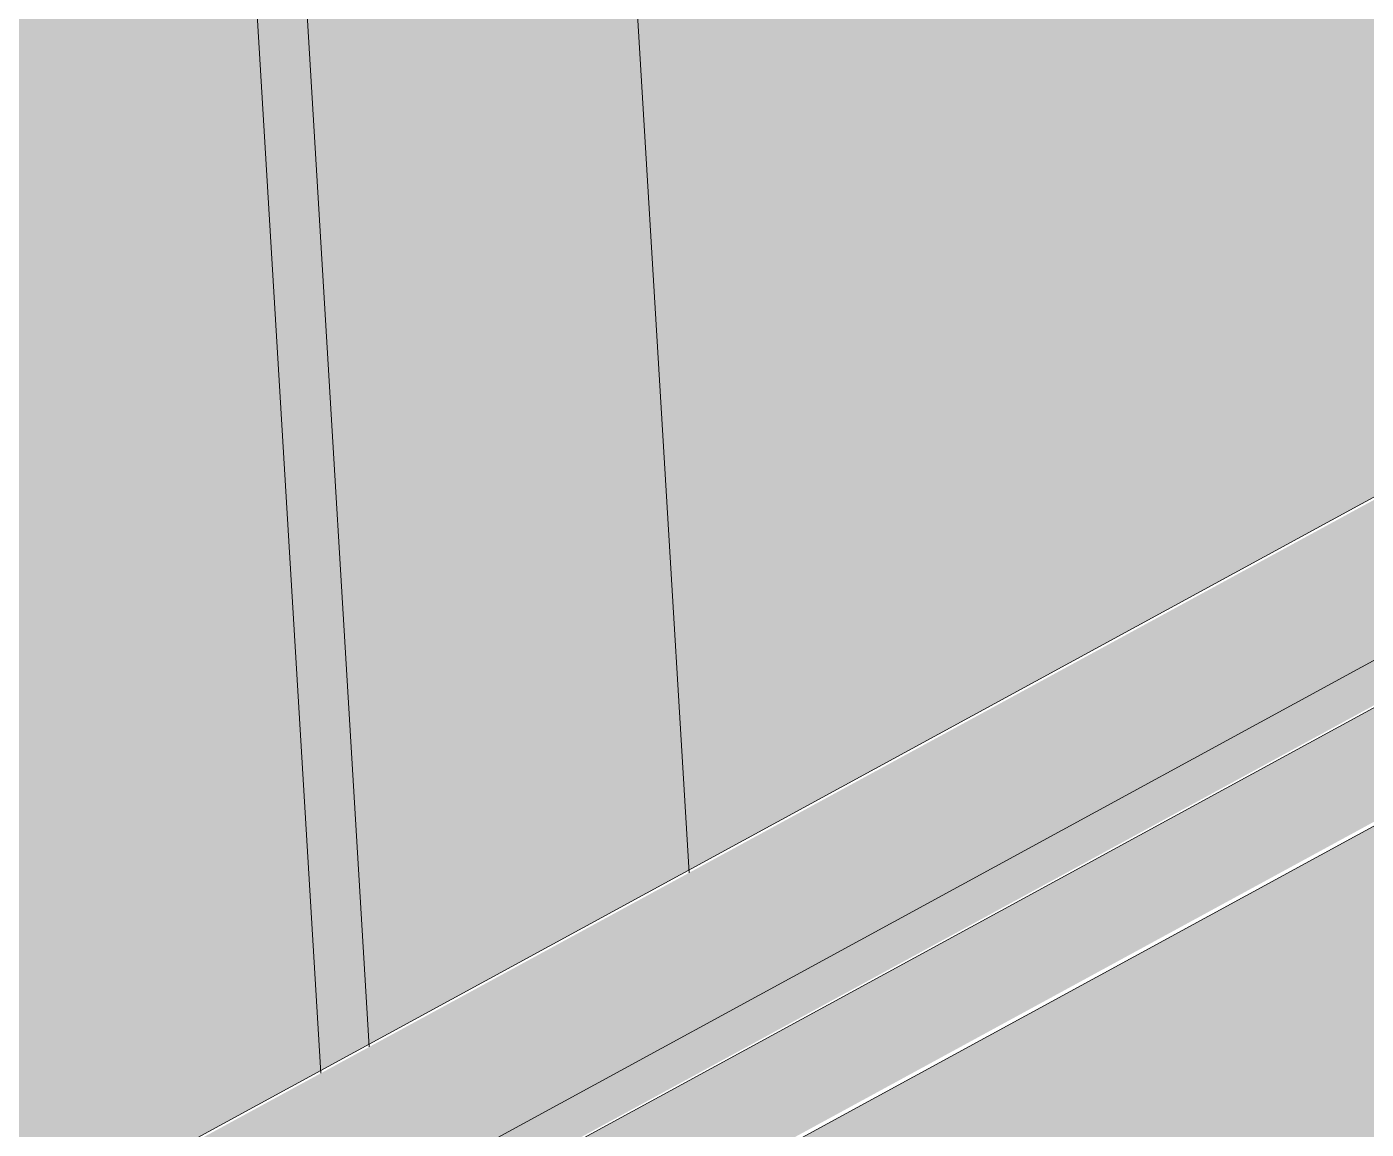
# Model space of a CAD drawing. Header units: inches. Extents: x 27328 to 120839, y -4075 to 4147.
# Drawn here: x 32257.54 to 32281.45, y 1128.61 to 1148.28 of the extents above; entities that cross this region are included whole.
import ezdxf

# ---------------------------------------------------------------- set-up
doc = ezdxf.new("R2010")
doc.units = ezdxf.units.IN
doc.header["$MEASUREMENT"] = 0
for name, color, linetype, lineweight in [('M-HVAC-DUCT', 70, 'Continuous', 9), ('S-BEAM', 12, 'Continuous', 9), ('S-COLS', 52, 'Continuous', 9)]:
    doc.layers.add(name, color=color, linetype=linetype, lineweight=lineweight)

# ---------------------------------------------------------------- blocks, each defined once
blk = doc.blocks.new('Girt_Z - 8_D-757207-Axon - Looking North East')
at = {"layer": 'S-BEAM'}
for points in [[(31906.636, 932.085), (34070.743, 2110.007), (34070.432, 2110.461), (31906.636, 932.928)], [(31906.636, 932.928), (34067.952, 2109.112), (34065.081, 2110.411), (31906.636, 935.79), (31906.636, 932.981)], [(31906.636, 930.045), (34070.852, 2107.807), (34070.852, 2109.847), (31906.636, 932.085)]]:
    blk.add_hatch(color=256, dxfattribs=at).paths.add_polyline_path(points, flags=0)
for p, q in [((34065.048, 2110.446), (31906.636, 935.842)), ((31906.733, 932.981), (34070.432, 2110.461)), ((31906.636, 932.085), (34070.852, 2109.847)), ((31906.636, 929.971), (34070.805, 2107.707))]:
    blk.add_line(p, q, dxfattribs=at)

msp = doc.modelspace()

# ---------------------------------------------------------------- hatches: boundary and pattern name
at = {"layer": 'M-HVAC-DUCT'}
h = msp.add_hatch(color=256, dxfattribs=at)
h.paths.add_polyline_path([(31906.636, 938.696), (32065.214, 1024.994), (32063.81, 1048.316), (31906.636, 962.782), (31906.636, 940.786)], flags=0)
h.paths.add_polyline_path([(32103.542, 1045.852), (32262.621, 1132.423), (32261.218, 1155.745), (32103.542, 1069.938), (32103.542, 1047.5)], flags=0)
h.paths.add_polyline_path([(32300.95, 1153.281), (32460.029, 1239.851), (32458.625, 1263.174), (32300.95, 1177.367), (32300.95, 1154.485)], flags=0)
h.paths.add_polyline_path([(32498.357, 1260.709), (32657.436, 1347.28), (32656.032, 1370.602), (32498.357, 1284.796), (32498.357, 1261.47)], flags=0)
h.paths.add_polyline_path([(32695.764, 1368.138), (32836.83, 1444.906), (32836.664, 1447.229), (32836.169, 1449.64), (32835.36, 1452.064), (32834.263, 1454.429), (32832.911, 1456.662), (32831.344, 1458.695), (32829.611, 1460.467), (32827.764, 1461.924), (32825.858, 1463.021), (32695.764, 1392.224), (32695.764, 1368.455)], flags=0)
h = msp.add_hatch(color=256, dxfattribs=at)
h.paths.add_polyline_path([(31906.636, 935.838), (32065.381, 1022.227), (32065.214, 1024.994), (31906.636, 938.696), (31906.636, 936.621)], flags=0)
h.paths.add_polyline_path([(32103.542, 1042.994), (32262.788, 1129.655), (32262.621, 1132.423), (32103.542, 1045.852), (32103.542, 1043.777)], flags=0)
h.paths.add_polyline_path([(32300.95, 1150.423), (32460.184, 1237.274), (32460.029, 1239.851), (32300.95, 1153.281), (32300.95, 1151.206)], flags=0)
h.paths.add_polyline_path([(32498.357, 1257.852), (32657.602, 1344.513), (32657.436, 1347.28), (32498.357, 1260.709), (32498.357, 1258.108)], flags=0)
h.paths.add_polyline_path([(32695.764, 1365.28), (32836.432, 1441.831), (32836.664, 1442.74), (32836.664, 1444.815), (32695.764, 1368.138), (32695.764, 1365.844)], flags=0)
at = {"layer": 'S-COLS'}
h = msp.add_hatch(color=256, dxfattribs=at)
h.paths.add_polyline_path([(32271.784, 1092.971), (32287.761, 1101.666), (32287.761, 1137.382), (32269.703, 1127.555), (32271.572, 1096.498)], flags=0)
h.paths.add_polyline_path([(32269.361, 1133.232), (32287.761, 1143.246), (32287.761, 1174.909), (32283.96, 1176.894), (32274.397, 1171.689), (32274.781, 1171.489), (32274.56, 1165.351), (32273.537, 1164.795), (32267.28, 1167.816), (32269.299, 1134.267)], flags=0)
h = msp.add_hatch(color=256, dxfattribs=at)
h.paths.add_polyline_path([(32266.073, 1089.864), (32271.784, 1092.971), (32269.703, 1127.555), (32263.992, 1124.447), (32264.864, 1109.955)], flags=0)
h.paths.add_polyline_path([(32263.65, 1130.125), (32269.361, 1133.232), (32267.28, 1167.816), (32261.569, 1164.708)], flags=0)
h = msp.add_hatch(color=256, dxfattribs=at)
h.paths.add_polyline_path([(32265.211, 1089.394), (32266.073, 1089.864), (32263.992, 1124.447), (32263.13, 1123.978), (32264.942, 1093.87)], flags=0)
h.paths.add_polyline_path([(32262.788, 1129.655), (32263.65, 1130.125), (32261.569, 1164.708), (32260.706, 1164.239), (32262.644, 1132.052)], flags=0)

# ---------------------------------------------------------------- linework, layer by layer
for p, q in [((32269.364, 1133.186), (32267.278, 1167.834)), ((32261.568, 1164.726), (32263.653, 1130.078)), ((32262.791, 1129.609), (32260.705, 1164.257))]:
    msp.add_line(p, q, dxfattribs=at)

# ---------------------------------------------------------------- block references
at = {"layer": 'S-BEAM'}
msp.add_blockref('Girt_Z - 8_D-757207-Axon - Looking North East', (0, 0), dxfattribs=at)

doc.saveas('drawing.dxf')
